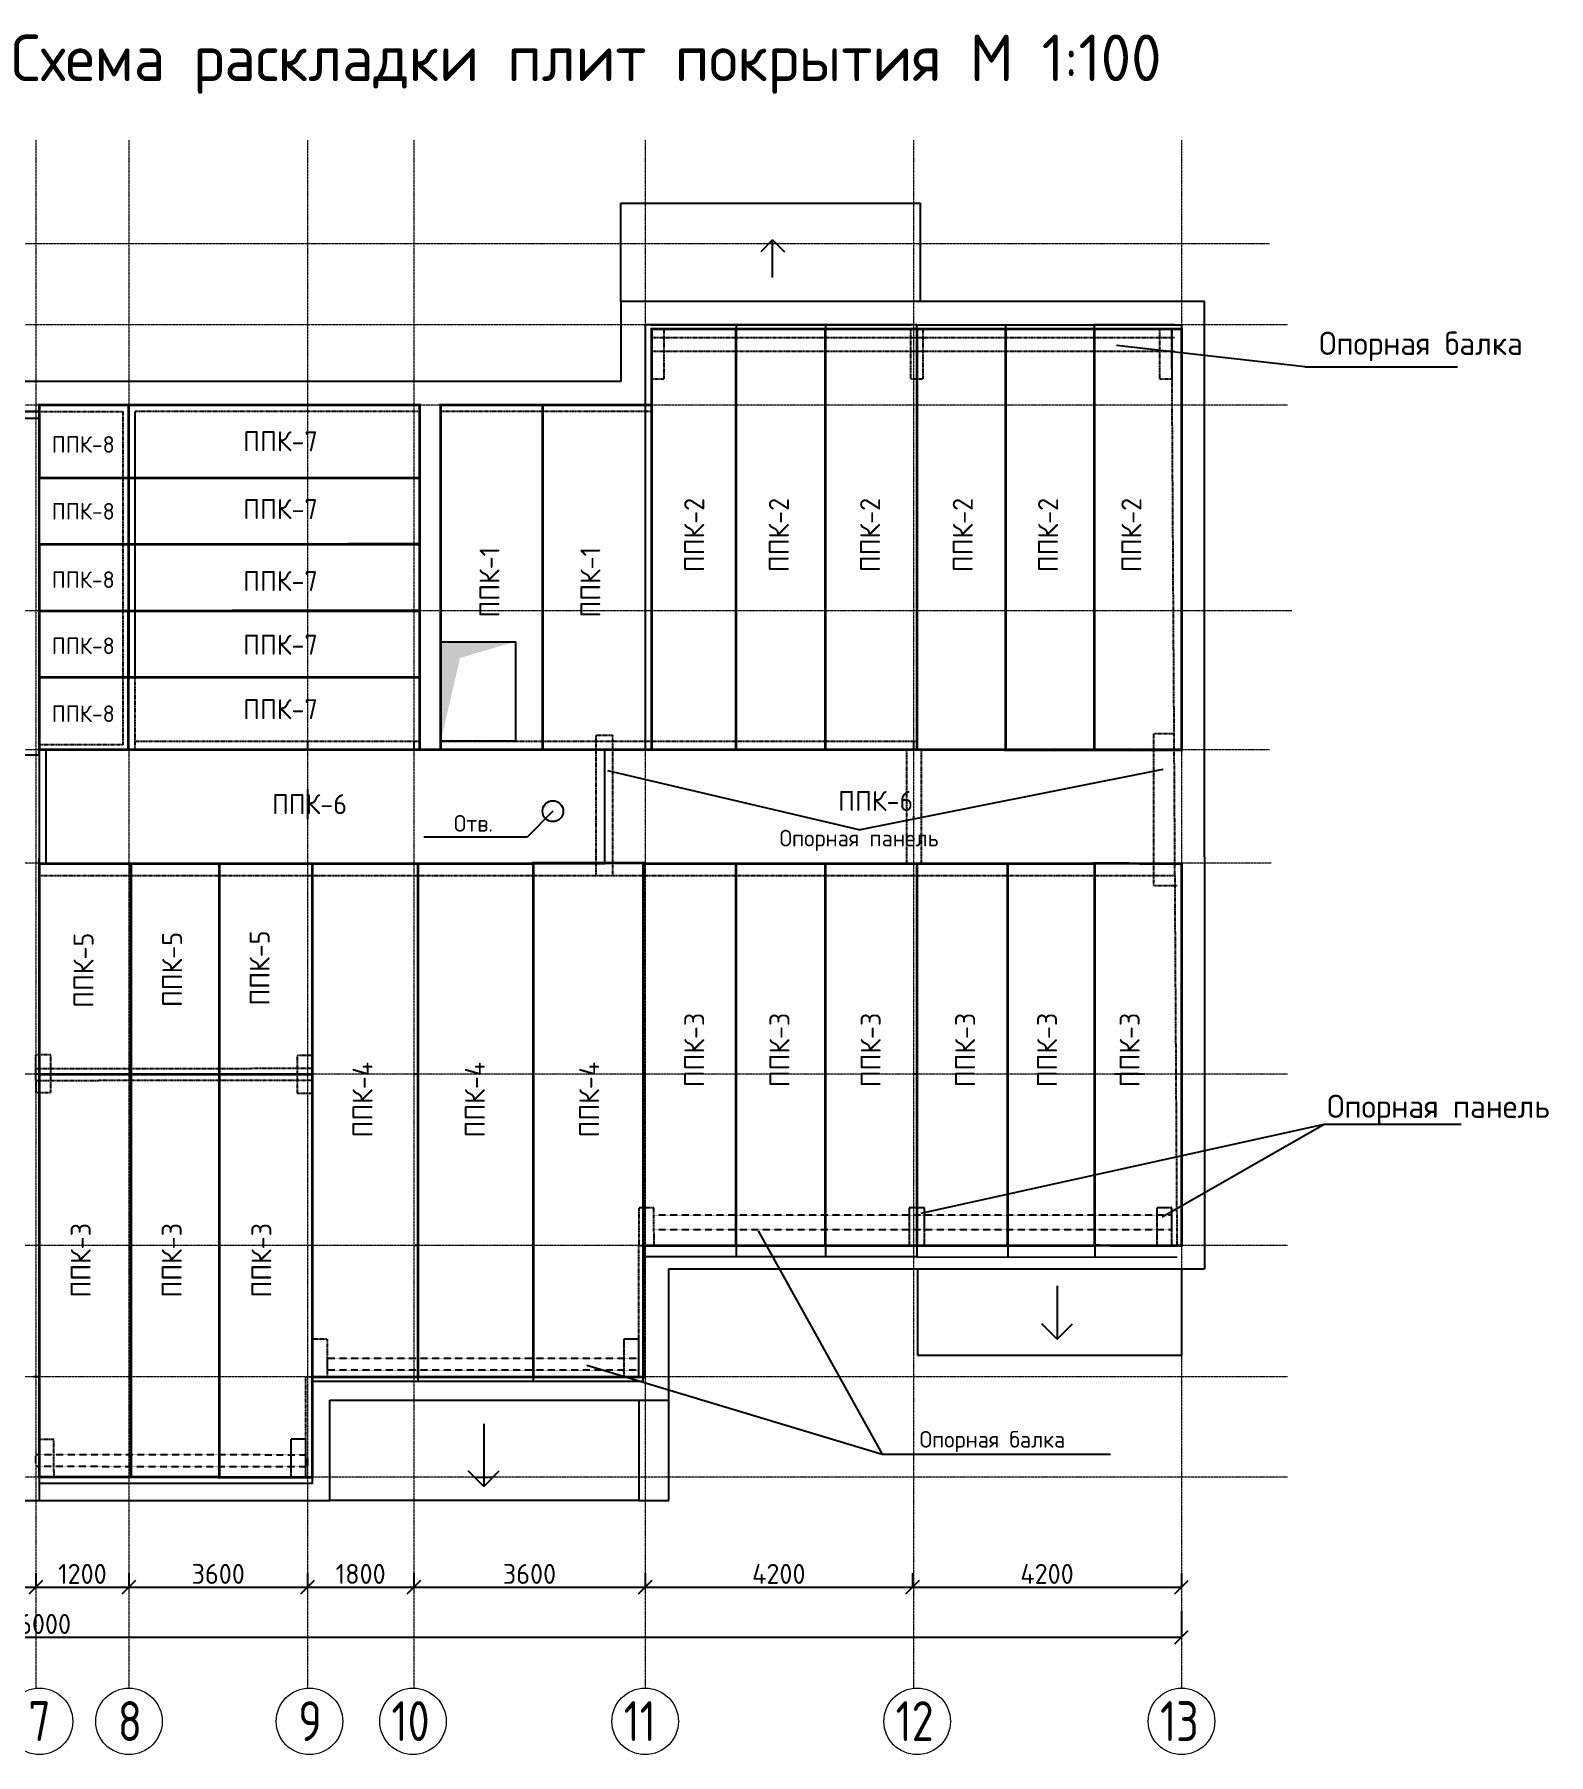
# Model space of a CAD drawing. Header units: inches. Extents: x -2431 to 214825, y 3 to 92804.
# Drawn here: x 21470 to 44232, y 3 to 25862 of the extents above; entities that cross this region are included whole.
import ezdxf

# ---------------------------------------------------------------- set-up
doc = ezdxf.new("R2010")
doc.units = ezdxf.units.IN
doc.header["$MEASUREMENT"] = 0
for name, pattern in [('DASHED2', [0.375, 0.25, -0.125]), ('Линия сетки', [22.225, 12.7, -3.175, 3.175, -3.175]), ('Сверху', [3.96875, 2.38125, -1.5875]), ('Центр', [31.75, 6.35, -4.7625, 15.875, -4.7625])]:
    doc.linetypes.add(name, pattern=pattern)
doc.layers.add('S-GRID-IDEN', color=250, linetype='Continuous', lineweight=9)
doc.layers.add('Балясины', color=7, linetype='Continuous', lineweight=9)
doc.layers.add('Фундамент', color=30, linetype='Continuous')
doc.styles.add('GOST-2.304_Type-B', font='GOST_Common.ttf')
doc.styles.get("Standard").update_dxf_attribs({"font": 'arial.ttf'})
doc.styles.add('Чертеж250', font='', dxfattribs={"height": 250})
doc.styles.add('Чертежный', font='GOST_Common.ttf', dxfattribs={"height": 150})
doc.styles.get('Чертеж250').set_extended_font_data('GOST type B')
doc.dimstyles.new('ГОСТ', dxfattribs={"dimtxt": 300, "dimasz": 200, "dimexe": 0.18, "dimexo": 0.0625, "dimgap": 50, "dimtad": 1, "dimtoh": 1, "dimdec": 0, "dimzin": 0, "dimdsep": 46, "dimtxsty": 'GOST-2.304_Type-B', "dimblk": 'OBLIQUE', "dimcen": 0.09, "dimadec": 0, "dimazin": 0, "dimtfac": 1, "dimtdec": 0, "dimtofl": 0, "dimtmove": 0, "dimatfit": 3, "dimldrblk": 'NONE', "dimfxl": 1, "dimtolj": 1, "dimtzin": 0, "dimarcsym": 0})

# ---------------------------------------------------------------- blocks, each defined once
blk = doc.blocks.new('Ось сетки - Заголовок сетки - Окружность 5 мм-117399-Уровень 3')
at = {"layer": 'S-GRID-IDEN'}
blk.add_circle((0, 0), 5, dxfattribs=at)
blk = doc.blocks.new('_Oblique')
at = {"color": 0, "linetype": 'ByBlock', "lineweight": -2}
blk.add_line((-0.5, -0.5), (0.5, 0.5), dxfattribs=at)
blk = doc.blocks.new('*D7')
at = {"color": 0, "lineweight": -2, "transparency": 16777216}
for p, q in [((20200, 2731), (20200, 2518)), ((21492, 2731), (21492, 2518)), ((20200, 2519), (21492, 2519))]:
    blk.add_line(p, q, dxfattribs=at)
at = {"layer": 'Defpoints', "color": 0, "transparency": 16777216}
for p in [(20200, 2731), (21492, 2731), (21492, 2519)]:
    blk.add_point(p, dxfattribs=at)
at = {"color": 0, "lineweight": -2, "transparency": 16777216, "xscale": 200, "yscale": 200, "zscale": 200, "rotation": 180}
blk.add_blockref('_Oblique', (20200, 2519), dxfattribs=at)
at = {"color": 0, "lineweight": -2, "transparency": 16777216, "xscale": 200, "yscale": 200, "zscale": 200}
blk.add_blockref('_Oblique', (21492, 2519), dxfattribs=at)
at = {"color": 0, "transparency": 16777216, "insert": (20846, 2719), "char_height": 300, "width": 922.94, "attachment_point": 5, "style": 'GOST-2.304_Type-B'}
blk.add_mtext('\\A1;1200', dxfattribs=at)
blk = doc.blocks.new('_None')
blk = doc.blocks.new('*D9')
at = {"color": 0, "lineweight": -2, "transparency": 16777216}
for p, q in [((25576, 2731), (25576, 2518)), ((27173, 2731), (27173, 2518)), ((25576, 2519), (27173, 2519))]:
    blk.add_line(p, q, dxfattribs=at)
at = {"layer": 'Defpoints', "color": 0, "transparency": 16777216}
for p in [(25576, 2731), (27173, 2731), (27173, 2519)]:
    blk.add_point(p, dxfattribs=at)
at = {"color": 0, "lineweight": -2, "transparency": 16777216, "xscale": 200, "yscale": 200, "zscale": 200, "rotation": 180}
blk.add_blockref('_Oblique', (25576, 2519), dxfattribs=at)
at = {"color": 0, "lineweight": -2, "transparency": 16777216, "xscale": 200, "yscale": 200, "zscale": 200}
blk.add_blockref('_Oblique', (27173, 2519), dxfattribs=at)
at = {"color": 0, "transparency": 16777216, "insert": (26374, 2719), "char_height": 300, "width": 922.94, "attachment_point": 5, "style": 'GOST-2.304_Type-B'}
blk.add_mtext('\\A1;1800', dxfattribs=at)
blk = doc.blocks.new('*D10')
at = {"color": 0, "lineweight": -2, "transparency": 16777216}
for p, q in [((21492, 2731), (21492, 2518)), ((22891, 2731), (22891, 2518)), ((21492, 2519), (22891, 2519))]:
    blk.add_line(p, q, dxfattribs=at)
at = {"layer": 'Defpoints', "color": 0, "transparency": 16777216}
for p in [(21492, 2731), (22891, 2731), (22891, 2519)]:
    blk.add_point(p, dxfattribs=at)
at = {"color": 0, "lineweight": -2, "transparency": 16777216, "xscale": 200, "yscale": 200, "zscale": 200, "rotation": 180}
blk.add_blockref('_Oblique', (21492, 2519), dxfattribs=at)
at = {"color": 0, "lineweight": -2, "transparency": 16777216, "xscale": 200, "yscale": 200, "zscale": 200}
blk.add_blockref('_Oblique', (22891, 2519), dxfattribs=at)
at = {"color": 0, "transparency": 16777216, "insert": (22191, 2719), "char_height": 300, "width": 922.94, "attachment_point": 5, "style": 'GOST-2.304_Type-B'}
blk.add_mtext('\\A1;1200', dxfattribs=at)
blk = doc.blocks.new('*D11')
at = {"color": 0, "lineweight": -2, "transparency": 16777216}
for p, q in [((22891, 2731), (22891, 2518)), ((25576, 2731), (25576, 2518)), ((22891, 2519), (25576, 2519))]:
    blk.add_line(p, q, dxfattribs=at)
at = {"layer": 'Defpoints', "color": 0, "transparency": 16777216}
for p in [(22891, 2731), (25576, 2731), (25576, 2519)]:
    blk.add_point(p, dxfattribs=at)
at = {"color": 0, "lineweight": -2, "transparency": 16777216, "xscale": 200, "yscale": 200, "zscale": 200, "rotation": 180}
blk.add_blockref('_Oblique', (22891, 2519), dxfattribs=at)
at = {"color": 0, "lineweight": -2, "transparency": 16777216, "xscale": 200, "yscale": 200, "zscale": 200}
blk.add_blockref('_Oblique', (25576, 2519), dxfattribs=at)
at = {"color": 0, "transparency": 16777216, "insert": (24233, 2719), "char_height": 300, "width": 922.94, "attachment_point": 5, "style": 'GOST-2.304_Type-B'}
blk.add_mtext('\\A1;3600', dxfattribs=at)
blk = doc.blocks.new('*D12')
at = {"color": 0, "lineweight": -2, "transparency": 16777216}
for p, q in [((27173, 2731), (27173, 2518)), ((30651, 2731), (30651, 2518)), ((27173, 2519), (30651, 2519))]:
    blk.add_line(p, q, dxfattribs=at)
at = {"layer": 'Defpoints', "color": 0, "transparency": 16777216}
for p in [(27173, 2731), (30651, 2731), (30651, 2519)]:
    blk.add_point(p, dxfattribs=at)
at = {"color": 0, "lineweight": -2, "transparency": 16777216, "xscale": 200, "yscale": 200, "zscale": 200, "rotation": 180}
blk.add_blockref('_Oblique', (27173, 2519), dxfattribs=at)
at = {"color": 0, "lineweight": -2, "transparency": 16777216, "xscale": 200, "yscale": 200, "zscale": 200}
blk.add_blockref('_Oblique', (30651, 2519), dxfattribs=at)
at = {"color": 0, "transparency": 16777216, "insert": (28912, 2719), "char_height": 300, "width": 922.94, "attachment_point": 5, "style": 'GOST-2.304_Type-B'}
blk.add_mtext('\\A1;3600', dxfattribs=at)
blk = doc.blocks.new('*D13')
at = {"color": 0, "lineweight": -2, "transparency": 16777216}
for p, q in [((30651, 2731), (30651, 2518)), ((34668, 2731), (34668, 2518)), ((30651, 2519), (34668, 2519))]:
    blk.add_line(p, q, dxfattribs=at)
at = {"layer": 'Defpoints', "color": 0, "transparency": 16777216}
for p in [(30651, 2731), (34668, 2731), (34668, 2519)]:
    blk.add_point(p, dxfattribs=at)
at = {"color": 0, "lineweight": -2, "transparency": 16777216, "xscale": 200, "yscale": 200, "zscale": 200, "rotation": 180}
blk.add_blockref('_Oblique', (30651, 2519), dxfattribs=at)
at = {"color": 0, "lineweight": -2, "transparency": 16777216, "xscale": 200, "yscale": 200, "zscale": 200}
blk.add_blockref('_Oblique', (34668, 2519), dxfattribs=at)
at = {"color": 0, "transparency": 16777216, "insert": (32660, 2719), "char_height": 300, "width": 922.94, "attachment_point": 5, "style": 'GOST-2.304_Type-B'}
blk.add_mtext('\\A1;4200', dxfattribs=at)
blk = doc.blocks.new('*D14')
at = {"color": 0, "lineweight": -2, "transparency": 16777216}
for p, q in [((34668, 2731), (34668, 2518)), ((38715, 2731), (38715, 2518)), ((34668, 2519), (38715, 2519))]:
    blk.add_line(p, q, dxfattribs=at)
at = {"layer": 'Defpoints', "color": 0, "transparency": 16777216}
for p in [(34668, 2731), (38715, 2731), (38715, 2519)]:
    blk.add_point(p, dxfattribs=at)
at = {"color": 0, "lineweight": -2, "transparency": 16777216, "xscale": 200, "yscale": 200, "zscale": 200, "rotation": 180}
blk.add_blockref('_Oblique', (34668, 2519), dxfattribs=at)
at = {"color": 0, "lineweight": -2, "transparency": 16777216, "xscale": 200, "yscale": 200, "zscale": 200}
blk.add_blockref('_Oblique', (38715, 2519), dxfattribs=at)
at = {"color": 0, "transparency": 16777216, "insert": (36692, 2719), "char_height": 300, "width": 922.94, "attachment_point": 5, "style": 'GOST-2.304_Type-B'}
blk.add_mtext('\\A1;4200', dxfattribs=at)
blk = doc.blocks.new('*D15')
at = {"color": 0, "lineweight": -2, "transparency": 16777216}
for p, q in [((38715, 2157), (38715, 1766)), ((4329, 1978), (4329, 1766)), ((4329, 1766), (38715, 1766))]:
    blk.add_line(p, q, dxfattribs=at)
at = {"layer": 'Defpoints', "color": 0, "transparency": 16777216}
for p in [(38715, 2157), (4329, 1978), (38715, 1766)]:
    blk.add_point(p, dxfattribs=at)
at = {"color": 0, "lineweight": -2, "transparency": 16777216, "xscale": 200, "yscale": 200, "zscale": 200, "rotation": 180}
blk.add_blockref('_Oblique', (4329, 1766), dxfattribs=at)
at = {"color": 0, "lineweight": -2, "transparency": 16777216, "xscale": 200, "yscale": 200, "zscale": 200}
blk.add_blockref('_Oblique', (38715, 1766), dxfattribs=at)
at = {"color": 0, "transparency": 16777216, "insert": (21522, 1966), "char_height": 300, "width": 1153.68, "attachment_point": 5, "style": 'GOST-2.304_Type-B'}
blk.add_mtext('\\A1;36000', dxfattribs=at)

msp = doc.modelspace()

# ---------------------------------------------------------------- hatches: boundary and pattern name
h = msp.add_hatch(color=256)
h.dxf.hatch_style = 1
h.paths.add_polyline_path([(28146.07545, 16734.95141), (27577.90175, 16734.95141), (27577.90175, 15237.15287), (27868.37697, 16488.8972), (28146.07545, 16570.80458)])
h.paths.add_polyline_path([(28702.59822, 16734.95141), (28146.07545, 16734.95141), (28146.07545, 16570.80458)])

# ---------------------------------------------------------------- linework, layer by layer
for p, q in [((30287.17951, 21844.65545), (30287.17951, 23325.4607)), ((30287.17951, 23325.4607), (34790.82124, 23325.4607)), ((34790.82124, 21844.65545), (34790.82124, 23325.4607)), ((32567.31685, 22773.08587), (32387.7583, 22593.52732)), ((32567.31685, 22206.90342), (32567.31685, 22773.08587)), ((32567.31685, 22773.08587), (32746.87541, 22593.52732)), ((39060.79626, 21844.65545), (30287.17951, 21844.65545)), ((30287.17951, 21844.65545), (30287.17951, 20642.43347)), ((39060.79626, 13498.61528), (39060.79626, 21844.65545)), ((30737.17951, 21494.65545), (34645.79626, 21494.65545)), ((30749.99888, 21494.65545), (32017.90175, 21494.65545)), ((32017.90175, 21494.65545), (32017.90175, 15110.29367)), ((34734.99183, 21494.65545), (33360.99183, 21494.65545)), ((33360.99183, 21494.65545), (33360.99183, 15110.29367)), ((34734.99183, 21494.65545), (36068.99183, 21494.65545)), ((34825.79626, 21494.65545), (38610.79626, 21494.65545)), ((36068.99183, 21494.65545), (36068.99183, 15110.58637)), ((38610.79626, 21494.65545), (37400.82487, 21494.65545)), ((37400.82487, 21494.65545), (37400.82487, 15110.58637)), ((40566.06495, 20866.11896), (37736.56216, 21184.01542)), ((40566.06495, 20866.11896), (42861.11434, 20866.11896)), ((30287.17951, 20642.43347), (21541.31005, 20642.43347)), ((21541.31005, 20194.65545), (12345.44058, 20194.65545)), ((20285.66686, 20194.65545), (21541.31005, 20194.65545)), ((22888.91369, 20289.96497), (21541.31005, 20289.96497)), ((22976.95323, 20194.65545), (22976.95323, 19194.65545)), ((27577.90175, 20194.65545), (27577.90175, 15110.29367)), ((29110.90175, 20194.65545), (29110.90175, 15110.29367)), ((22976.95323, 19194.65545), (22976.95323, 18194.65545)), ((22976.95323, 19194.65545), (24348.91369, 19194.65545)), ((22976.95323, 18194.65545), (22976.95323, 17194.65545)), ((22976.95323, 18194.65545), (24385.91369, 18194.65545)), ((22976.95323, 17194.65545), (22976.95323, 16194.65545)), ((22976.95323, 17194.65545), (24373.41369, 17194.65545)), ((22976.95323, 16194.65545), (24532.91369, 16194.65545)), ((21644.4866, 13397.84541), (21644.4866, 15110.29367)), ((30084.472, 14798.08083), (33882.86198, 13903.61466)), ((38430.92884, 14812.61791), (33882.86198, 13903.61466)), ((29263.69421, 14184.35943), (28874.68935, 13795.35456)), ((28874.68935, 13795.35456), (27325.03999, 13795.35456)), ((39060.79626, 13498.61528), (39060.79626, 7305.41723)), ((21541.31005, 13397.84541), (22876.31005, 13397.84541)), ((22924.1039, 4173.28844), (22924.04163, 13216.72021)), ((25549.15766, 13397.84541), (24214.15766, 13397.84541)), ((24250.1039, 4173.28844), (24250.04405, 13216.73006)), ((25549.15766, 13397.84541), (27234.15766, 13397.84541)), ((27234.15766, 13397.84541), (27234.14763, 5618.57476)), ((28968.24344, 13397.84541), (28968.23341, 5618.57252)), ((30653.24344, 13397.84541), (28968.24344, 13397.84541)), ((32017.90175, 13397.84541), (32017.93727, 7485.65275)), ((33360.99183, 13397.84541), (33361.02734, 7485.66082)), ((34735.31172, 13399.35504), (34735.31172, 7534.57366)), ((38610.79626, 13399.35504), (34735.31172, 13399.35504)), ((36100.682, 13397.84541), (36100.63725, 7484.47753)), ((37408.48684, 13399.35504), (37408.44108, 7483.35561)), ((34801.05312, 8141.35644), (40855.87724, 9477.59404)), ((38421.29594, 8085.30182), (40855.87724, 9477.59404)), ((40855.87724, 9477.59404), (42919.23691, 9477.59404)), ((32348.17136, 7877.57138), (34215.52385, 4520.25841)), ((31007.17951, 3823.28844), (31007.17951, 7305.41723)), ((31007.17951, 7305.41723), (39060.79626, 7305.41723)), ((34735.31201, 7485.66907), (38648.8452, 7482.2065)), ((34751.82767, 6000.18836), (34751.82767, 7305.41723)), ((38714.72412, 7305.41723), (38714.72412, 6000.18836)), ((36843.65076, 7050.80444), (36843.65076, 6247.8348)), ((36843.65076, 6247.8348), (36613.21113, 6478.27443)), ((36843.65076, 6247.8348), (37074.09039, 6478.27443)), ((25876.25867, 5783.64476), (25876.23486, 5956.67264)), ((38714.72412, 6000.18836), (34751.82767, 6000.18836)), ((29772.41767, 5858.56766), (34215.52385, 4520.25841)), ((25910.34814, 3823.28844), (25910.34814, 5330.41723)), ((25910.34814, 5330.41723), (30557.17951, 5330.41723)), ((30557.17951, 5330.41723), (30557.17951, 3823.28844)), ((30557.17951, 5330.41723), (31007.17951, 5330.41723)), ((28223.39668, 4975.38418), (28223.39668, 4033.01497)), ((34215.52385, 4520.25841), (37646.53307, 4520.25841)), ((28223.39668, 4033.01497), (27989.85271, 4266.55894)), ((28223.39668, 4033.01497), (28456.94065, 4266.55894)), ((21541.31005, 3823.28844), (25910.34814, 3823.28844)), ((30558.36999, 3823.28844), (25911.53862, 3823.28844)), ((30557.17951, 3823.28844), (31007.17951, 3823.28844))]:
    msp.add_line(p, q)
at = {"linetype": 'Сверху'}
for p, q in [((30749.99888, 21305.67919), (38610.79626, 21305.67919)), ((30749.99888, 21098.51965), (38610.79626, 21098.51965)), ((22976.95323, 20194.65545), (22976.95323, 15110.29367)), ((29913.04018, 13216.83677), (29913.04018, 15325.35429)), ((29913.04018, 15325.35429), (30159.35015, 15325.35429)), ((30159.35015, 15325.35429), (30159.35015, 13216.83677)), ((38299.76575, 13065.49713), (38299.76575, 15352.20325)), ((38299.76575, 15352.20325), (38610.79626, 15352.20325)), ((22976.95323, 15237.15287), (27259.41369, 15237.15287)), ((27577.90175, 15237.15287), (34734.99183, 15237.15287)), ((34583.00989, 13397.84541), (34583.00989, 15105.41723)), ((34806.32699, 13397.84541), (34806.32699, 15105.41723)), ((21541.3186, 13216.70994), (38610.79626, 13216.83677)), ((38299.76575, 13065.49713), (38648.8452, 13065.49713)), ((22924.1039, 4173.28844), (21541.89892, 4173.28844)), ((24250.1039, 4173.28844), (22924.1039, 4173.28844)), ((25576.1039, 4173.28844), (24250.1039, 4173.28844))]:
    msp.add_line(p, q, dxfattribs=at)
at = {"linetype": 'Сверху', "ltscale": 2}
msp.add_line((30749.99888, 19963.41998), (30749.99888, 19756.26044), dxfattribs=at)
at = {"linetype": 'Центр', "ltscale": 0.03}
for p, q in [((25576.1039, 15237.15287), (25576.1039, 15105.41723)), ((27172.62403, 15237.15287), (27172.62403, 15105.41723)), ((30651.44049, 15237.15287), (30651.44049, 15105.41723)), ((34684.0594, 15237.15287), (34684.0594, 15105.41723)), ((25576.1039, 14515.5198), (25576.1039, 14065.5198)), ((34684.0594, 14113.08479), (34684.0594, 14063.74667)), ((21541.90529, 10229.53434), (21491.65581, 10229.53434)), ((22449.07822, 10229.53434), (21999.07822, 10229.53434)), ((22924.0622, 10229.53434), (22890.8811, 10229.53434)), ((24250.06382, 10229.53434), (24248.7153, 10229.53434)), ((25164.69651, 10229.53434), (24714.69651, 10229.53434)), ((25649.46718, 10229.53434), (25576.1039, 10229.53434)), ((27234.15358, 10229.53434), (27172.62403, 10229.53434)), ((30651.44049, 10229.53434), (30621.69735, 10229.53434)), ((34735.31172, 10229.53434), (34684.0594, 10229.53434)), ((38159.05711, 10229.53434), (37709.05711, 10229.53434)), ((27234.15026, 7655.41723), (27172.62403, 7655.41723)), ((21541.90529, 5680.41723), (21451.31005, 5680.41723)), ((22924.09352, 5680.41723), (22890.8811, 5680.41723)), ((24250.09393, 5680.41723), (24248.7153, 5680.41723)), ((28083.12321, 4173.28844), (28363.67015, 4173.28844))]:
    msp.add_line(p, q, dxfattribs=at)
at = {"linetype": 'Сверху', "ltscale": 1.3}
for p, q in [((38567.18407, 8112.35243), (30783.26234, 8112.35243)), ((38567.18407, 7893.32338), (30783.71084, 7893.51887)), ((30557.53894, 5955.77856), (25876.23486, 5956.67264)), ((30557.53894, 5781.98158), (25876.25867, 5783.64476))]:
    msp.add_line(p, q, dxfattribs=at)
for points, const_width in [([(12075.44058, 5330.41723), (17172.27195, 5330.41723), (17172.27195, 3823.28844), (25911.53862, 3823.28844), (25911.53862, 5330.41723), (31007.17951, 5330.41723), (31007.17951, 7305.41723), (39060.79626, 7305.41723), (39060.79626, 21844.65545), (30287.17951, 21844.65545), (30287.17951, 20642.43347), (12795.44058, 20645.43728), (12795.44058, 21844.65545), (4021.82383, 21844.65545), (4021.82383, 7305.41723), (12075.44058, 7305.41723), (12075.44058, 5330.41723)], 15), ([(27259.41369, 15110.29367), (27577.90175, 15110.29367)], 40), ([(22923.95982, 13216.72021), (22923.95982, 13397.84541), (21541.90529, 13397.84541), (21541.97414, 4173.28844), (22924.02868, 4173.28844), (22923.95982, 10229.53434)], 40), ([(21543.68917, 10230.80951), (25649.46718, 10229.53434)], 40)]:
    msp.add_lwpolyline(points, dxfattribs=dict(const_width=const_width))
for points in [[(21541.31005, 20645.43728), (12795.44058, 20645.43728), (12795.44058, 21844.65545), (8490.02189, 21844.65545)], [(4471.82383, 21494.65545), (12345.44058, 21494.65545), (12345.44058, 20194.65545), (21541.31005, 20194.65545)], [(16541.22305, 20094.65545), (21541.31005, 20094.65545)], [(4471.82383, 15030.41723), (21541.31005, 15030.41723)], [(21541.31005, 13480.41723), (21541.31005, 13397.84541), (30043.42844, 13397.84541), (30043.42844, 15110.29367), (21541.31005, 15110.29367), (21541.31005, 14367.34971)], [(21541.31005, 13265.95605), (21541.31005, 13480.41723)], [(21541.31005, 12319.09993), (21541.90529, 4085.23567), (25648.60773, 4085.23567), (25648.01249, 13397.84541), (21541.31005, 13397.84541), (21541.31005, 13265.95605)], [(17172.27195, 3823.28844), (21541.31005, 3823.28844)]]:
    msp.add_lwpolyline(points)
for points in [[(34734.99183, 21494.65545), (30651.44049, 21494.65545), (30651.44049, 15110.29367), (34734.99183, 15110.29367)], [(21541.31005, 20194.65545), (16115.44058, 20194.65545), (16115.44058, 15030.41723), (21541.31005, 15030.41723)], [(21541.31005, 19194.65545), (22888.91369, 19194.65545), (22888.91369, 18194.65545), (21541.31005, 18194.65545)], [(28702.59822, 15237.15287), (27577.90175, 15237.15287), (27577.90175, 16732.37646), (28702.59822, 16732.37646)], [(30624.11345, 13397.84541), (25649.46718, 13397.85182), (25647.05109, 5618.5768), (30621.69735, 5618.57039)], [(34735.31172, 7485.66907), (30623.19534, 7485.6784), (30623.19534, 13397.85474), (34735.31172, 13397.84541)]]:
    msp.add_lwpolyline(points, close=True)
at = {"linetype": 'Сверху', "ltscale": 0.1}
msp.add_lwpolyline([(34734.99183, 21494.65545), (38714.72412, 21494.65545), (38714.72412, 15110.58637), (34734.99183, 15110.58637)], close=True, dxfattribs=at)
at = {"linetype": 'Сверху'}
for points in [[(21541.89901, 4172.05117), (25549.39922, 4172.05117), (25549.30279, 5680.67341), (30557.53894, 5680.67341), (30557.53894, 7655.41723), (38648.8452, 7655.41723), (38567.18407, 21435.09794), (30749.99888, 21435.09794), (30749.99888, 20194.65545), (27577.90175, 20194.65545)], [(21541.31005, 20194.65545), (22796.95323, 20194.65545), (22796.95323, 15180.41723), (21541.31005, 15180.41723)], [(27259.41369, 20194.65545), (22976.95323, 20194.65545)]]:
    msp.add_lwpolyline(points, dxfattribs=at)
at = {"const_width": 40}
for points in [[(30749.99888, 21435.09794), (32017.90175, 21435.09794), (32017.90175, 15110.29367), (30749.99888, 15110.29367)], [(32017.90175, 21435.09794), (33360.99183, 21435.09794), (33360.99183, 15110.29367), (32017.90175, 15110.29367)], [(33360.99183, 15110.29367), (34734.99183, 15110.29367), (34734.99183, 21435.09794), (33360.99183, 21435.09794)], [(34734.99183, 21435.09794), (36068.99183, 21435.09794), (36068.99183, 15110.58637), (34734.99183, 15110.58637)], [(36068.99183, 15105.41723), (37400.82487, 15105.41723), (37400.82487, 21435.09794), (36068.99183, 21435.09794)], [(37400.82487, 21435.09794), (38714.72412, 21435.09794), (38714.72412, 15105.41723), (37400.82487, 15105.41723)], [(21541.31005, 20289.96497), (22888.91369, 20289.96497), (22888.91369, 19194.65545), (21541.31005, 19194.65545)], [(27259.41369, 20289.96497), (22888.91369, 20289.96497), (22888.91369, 19194.65545), (27259.41369, 19194.65545)], [(29110.90175, 20289.96497), (27577.90175, 20289.96497), (27577.90175, 15110.29367), (29110.90175, 15110.29367)], [(29110.90175, 15110.29367), (30749.99888, 15110.29367), (30749.99888, 20289.96497), (29110.90175, 20289.96497)], [(27259.41369, 19194.65545), (22888.91369, 19194.65545), (22888.91369, 18194.65545), (27259.41369, 18194.65545)], [(21541.31005, 18194.65545), (22885.91369, 18194.65545), (22885.91369, 17194.65545), (21541.31005, 17194.65545)], [(27259.41369, 18200.12932), (22885.91369, 18194.65545), (22885.91369, 17194.65545), (27259.41369, 17200.12932)], [(21541.31005, 17194.65545), (22882.91369, 17194.65545), (22882.91369, 16194.65545), (21541.31005, 16194.65545)], [(27259.41369, 17194.65545), (22885.91369, 17194.65545), (22885.91369, 16194.65545), (27259.41369, 16194.65545)], [(21541.31005, 16194.65545), (22882.91369, 16194.65545), (22882.91369, 15110.29367), (21541.31005, 15110.29367)], [(27259.41369, 16194.65545), (22882.91369, 16194.65545), (22882.91369, 15110.29367), (27259.41369, 15110.29367)], [(24248.7153, 4173.28844), (22923.95982, 4173.28844), (22923.95982, 13397.84541), (24248.7153, 13397.84541)], [(25648.01249, 13397.84541), (24248.7153, 13397.84541), (24248.7153, 4172.05117), (25648.01249, 4172.05117)], [(25649.46718, 13397.85182), (27234.14763, 13397.85182), (27234.14763, 5680.67341), (25649.46718, 5680.67341)], [(27234.14764, 5680.67341), (28968.24344, 5680.67341), (28968.24344, 13397.84541), (27234.14764, 13397.84541)], [(28968.24344, 13405.41723), (30621.69735, 13405.41723), (30621.69735, 5680.67341), (28968.24344, 5680.67341)], [(30621.69735, 13397.84541), (32017.93727, 13397.84541), (32017.93727, 7655.41723), (30621.69735, 7655.41723)], [(32017.93727, 7655.41723), (33360.99183, 7655.41723), (33360.99183, 13397.84541), (32017.93727, 13397.84541)], [(33360.99183, 13397.84541), (34735.31172, 13397.84541), (34735.31172, 7655.41723), (33360.99183, 7655.41723)], [(34735.31202, 7655.41723), (36100.65963, 7655.41723), (36100.65963, 13397.84541), (34735.31202, 13397.84541)], [(36100.65963, 13397.84541), (37408.46395, 13397.84476), (37408.46395, 7655.41691), (36100.65963, 7655.41756)], [(37408.46396, 7655.79464), (38714.72412, 7655.03982), (38714.72412, 13397.84541), (37408.46396, 13398.60023)]]:
    msp.add_lwpolyline(points, close=True, dxfattribs=at)
at = {"linetype": 'Сверху'}
for points in [[(30749.99888, 21435.09794), (30931.14388, 21435.09794), (30931.14388, 20679.97328), (30749.99888, 20679.97328)], [(34644.41933, 21435.09794), (34825.56433, 21435.09794), (34825.56433, 20679.97328), (34644.41933, 20679.97328)], [(38386.03907, 21435.09794), (38567.18407, 21435.09794), (38567.18407, 20679.97328), (38386.03907, 20679.97328)], [(21488.91044, 9956.10371), (21715.57032, 9956.10371), (21714.40824, 10523.116), (21487.74836, 10523.116)], [(25421.93365, 9946.02819), (25648.59353, 9946.02819), (25647.43146, 10513.04049), (25420.77158, 10513.04049)], [(25649.46718, 10138.61957), (21491.72827, 10132.15909), (21491.72827, 10313.98862), (25649.46718, 10320.4491)], [(30557.53894, 7655.41723), (30784.19882, 7655.41723), (30783.03674, 8222.42953), (30556.37687, 8222.42953)], [(25649.97576, 5680.41723), (25876.63564, 5680.41723), (25875.47356, 6247.42953), (25648.81368, 6247.42953)], [(21537.61888, 4174.29832), (21764.27876, 4174.29832), (21763.11668, 4741.31062), (21536.4568, 4741.31062)]]:
    msp.add_lwpolyline(points, close=True, dxfattribs=at)
at = {"ltscale": 0.03, "const_width": 30}
msp.add_lwpolyline([(21541.31005, 3823.28844), (21541.31005, 12319.09993), (21541.31005, 14367.34971), (21541.32701, 12084.45261), (21541.31005, 14367.34971), (21541.31005, 20289.96497)], dxfattribs=at)
at = {"linetype": 'DASHED2'}
msp.add_lwpolyline([(8256.82383, 15030.41723), (21541.31005, 15030.41723)], dxfattribs=at)
at = {"linetype": 'Сверху', "ltscale": 2}
for points in [[(34621.98178, 7655.41723), (34848.64166, 7655.41723), (34848.64166, 8222.42953), (34621.98178, 8222.42953)], [(38340.52419, 7655.41723), (38567.18407, 7655.41723), (38567.18407, 8222.42953), (38340.52419, 8222.42953)], [(30330.87906, 5680.67341), (30557.53894, 5680.67341), (30556.37687, 6247.68571), (30329.71699, 6247.68571)], [(25323.28438, 4176.65723), (25549.94426, 4176.65723), (25548.78219, 4743.66952), (25322.12231, 4743.66952)]]:
    msp.add_lwpolyline(points, close=True, dxfattribs=at)
at = {"linetype": 'Сверху', "ltscale": 1.3}
msp.add_lwpolyline([(25576.1039, 4329.1316), (21491.72827, 4331.47146), (21491.72827, 4513.30099), (25576.1039, 4510.96113)], close=True, dxfattribs=at)
msp.add_circle((29263.69421, 14184.35943), 156.75055)
at = {"layer": 'Балясины', "color": 254, "linetype": 'Линия сетки'}
for p, q in [((21491.65581, 24271.64752), (21491.65581, 1002.5371)), ((22890.8811, 24271.64752), (22890.8811, 13405.41723)), ((25576.1039, 24271.64752), (25576.1039, 13405.41723)), ((27172.62403, 24271.64752), (27172.62403, 13405.41723)), ((30651.44049, 24271.64752), (30651.44049, 13405.41723)), ((34684.0594, 24271.64752), (34684.0594, 13498.56624)), ((38714.72412, 24271.64752), (38714.72412, 1002.5371)), ((40038.74845, 22713.14435), (1002.36974, 22713.14435)), ((40305.20215, 21494.65545), (1002.36974, 21494.65545)), ((39060.79626, 20286.3522), (1002.36974, 20289.96497)), ((40305.20215, 20289.96497), (39060.79626, 20286.3522)), ((40372.91343, 17198.6653), (1002.36974, 17198.6653)), ((40038.74845, 15105.41723), (1002.36974, 15105.41723)), ((34684.0594, 13498.56624), (34684.0594, 999.42887)), ((40062.71099, 13405.41723), (1002.36974, 13405.41723)), ((22890.8811, 13405.41723), (22890.8811, 1002.5371)), ((25576.1039, 13405.41723), (25576.1039, 1002.5371)), ((27172.62403, 13405.41723), (27172.62403, 1002.5371)), ((30651.44049, 13405.41723), (30651.44049, 1002.5371)), ((38567.18407, 10229.53434), (1002.36974, 10229.53434)), ((40305.20215, 10229.53434), (38567.18407, 10229.53434)), ((38714.72412, 7655.41723), (1002.36974, 7655.41723)), ((40305.20215, 7655.41723), (38714.72412, 7655.41723)), ((31007.17951, 5680.41723), (1002.36974, 5680.41723)), ((40305.20215, 5680.41723), (31007.17951, 5680.41723)), ((40305.20215, 4173.28844), (17172.27195, 4173.28844))]:
    msp.add_line(p, q, dxfattribs=at)

# ---------------------------------------------------------------- block references
at = {"layer": 'Балясины', "xscale": 99.99999999999993, "yscale": 99.99999999999993, "zscale": 99.99999999999993, "rotation": 180}
for p in [(21545.23791, 502.5371), (22890.8811, 502.5371), (25604.276, 502.5371), (27161.10738, 502.5371), (30651.10738, 502.5371), (34739.72412, 502.5371), (38714.72412, 502.5371)]:
    msp.add_blockref('Ось сетки - Заголовок сетки - Окружность 5 мм-117399-Уровень 3', p, dxfattribs=at)

# ---------------------------------------------------------------- texts
at = {"linetype": 'Линия сетки', "ltscale": 100, "style": 'Чертеж250'}
msp.add_text('Схема раскладки плит покрытия М 1:100', height=700, dxfattribs=at).set_placement((21117.2119, 25159.6182))
at = {"style": 'Чертежный'}
for s, height, p in [('Опорная балка', 350, (40780.38626, 21043.64737)), ('ППК-8', 250, (21728.79438, 19572.93264)), ('ППК-7', 300, (24608.29438, 19595.93264)), ('ППК-7', 300, (24608.29438, 18576.43264)), ('ППК-8', 250, (21728.79438, 18567.93264)), ('ППК-8', 250, (21728.79438, 17539.93264)), ('ППК-7', 300, (24608.29438, 17494.93264)), ('ППК-7', 300, (24608.29438, 16537.43264)), ('ППК-8', 250, (21728.79438, 16545.43264)), ('ППК-8', 250, (21728.79438, 15524.93264)), ('ППК-7', 300, (24608.29438, 15567.93264)), ('ППК-6', 300, (33552.97101, 14188.09467)), ('ППК-6', 300, (25040.81569, 14140.52968)), ('Отв.', 250, (27774.34723, 13877.02517)), ('Опорная панель', 250, (32670.94769, 13654.82695)), ('Опорная панель', 350, (40901.58955, 9574.06695)), ('Опорная балка', 250, (34776.44595, 4617.30802))]:
    msp.add_text(s, height=height, dxfattribs=at).set_placement(p)
for s, p in [('ППК-2', (31538.82787, 17778.23779)), ('ППК-2', (32811.30582, 17778.23779)), ('ППК-2', (34182.42666, 17778.23779)), ('ППК-2', (35575.28254, 17778.23779)), ('ППК-2', (36857.62555, 17778.23779)), ('ППК-2', (38110.37595, 17778.23779)), ('ППК-1', (28460.8815, 17094.28114)), ('ППК-1', (29977.70866, 17094.28114)), ('ППК-5', (22358.29565, 11228.94052)), ('ППК-5', (23690.12717, 11239.98747)), ('ППК-5', (25005.58889, 11262.08125)), ('ППК-3', (31538.82787, 10033.29804)), ('ППК-3', (32820.06214, 10033.29804)), ('ППК-3', (34190.68452, 10033.29804)), ('ППК-3', (35610.96762, 10033.29804)), ('ППК-3', (36842.54118, 10033.29804)), ('ППК-3', (38084.04722, 10033.29804)), ('ППК-4', (26552.93958, 9278.96861)), ('ППК-4', (28241.38783, 9278.96861)), ('ППК-4', (29959.63183, 9278.96861)), ('ППК-3', (22315.76306, 6872.21524)), ('ППК-3', (23683.93716, 6872.21524)), ('ППК-3', (25031.38135, 6872.21524))]:
    msp.add_text(s, height=300, rotation=90, dxfattribs=at).set_placement(p)
at = {"layer": 'Фундамент', "char_height": 600, "attachment_point": 1}
for s, insert in [('{\\fГОСТ тип А|b0|i0|c204|p34;7}', (21376.69838, 805.95039)), ('{\\fГОСТ тип А|b0|i0|c204|p34;8}', (22722.34156, 805.95039)), ('{\\fГОСТ тип А|b0|i0|c204|p34;9}', (25435.73647, 805.95039)), ('{\\fГОСТ тип А|b0|i0|c204|p34;10}', (26837.67941, 805.95039)), ('{\\fГОСТ тип А|b0|i0|c204|p34;11}', (30327.67941, 805.95039)), ('{\\fГОСТ тип А|b0|i0|c204|p34;12}', (34416.29615, 805.95039)), ('{\\fГОСТ тип А|b0|i0|c204|p34;13}', (38391.29615, 805.95039))]:
    msp.add_mtext_dynamic_manual_height_columns(s, width=645.3462657, gutter_width=1, heights=[0], dxfattribs=dict(at, insert=insert))

# ---------------------------------------------------------------- dimensions: what is measured, and where the dimension line sits
for base, p1, p2, text, picture, middle in [((21491.65581, 2518.58619), (20199.59472, 2730.71822), (21491.65581, 2730.71822), '1200', '*D7', (20845.62527, 2718.58619)), ((22890.8811, 2518.58619), (21491.65581, 2730.71822), (22890.8811, 2730.71822), '1200', '*D10', (22191.26845, 2718.58619)), ((25576.1039, 2518.58619), (22890.8811, 2730.71822), (25576.1039, 2730.71822), '3600', '*D11', (24233.4925, 2718.58619)), ((27172.62403, 2518.58619), (25576.1039, 2730.71822), (27172.62403, 2730.71822), '1800', '*D9', (26374.36397, 2718.58619)), ((30651.44049, 2518.58619), (27172.62403, 2730.71822), (30651.44049, 2730.71822), '3600', '*D12', (28912.03226, 2718.58619)), ((34668.38367, 2518.58619), (30651.44049, 2730.71822), (34668.38367, 2730.71822), '4200', '*D13', (32659.91208, 2718.58619)), ((38714.72412, 2518.58619), (34668.38367, 2730.71822), (38714.72412, 2730.71822), '4200', '*D14', (36691.5539, 2718.58619)), ((38714.72412, 1765.90045), (4328.90241, 1978.03249), (38714.72412, 2157.30623), '36000', '*D15', (21521.81326, 1965.90045))]:
    dim = msp.add_linear_dim(base=base, p1=p1, p2=p2, text=text, dimstyle='ГОСТ')
    dim.commit()
    dim.dimension.update_dxf_attribs({"geometry": picture, "text_midpoint": middle})

doc.saveas('drawing.dxf')
